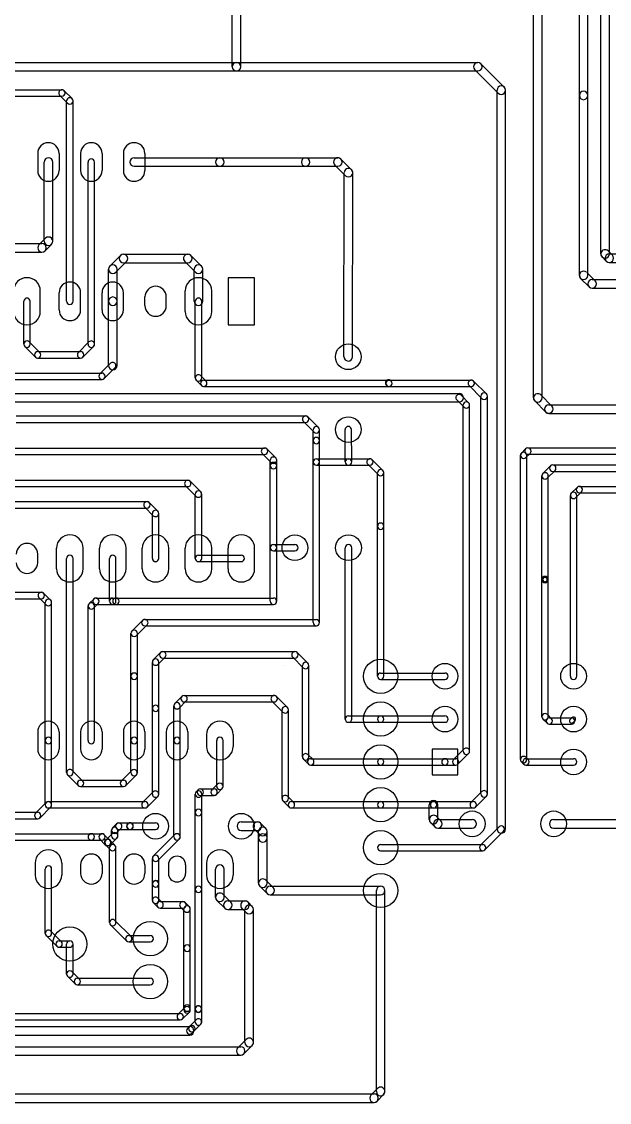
# Model space of a CAD drawing. Extents: x 6950 to 110575, y 15345 to 73470.
# Drawn here: x 27910 to 41620, y 18150 to 43372 of the extents above; entities that cross this region are included whole.
import ezdxf

# ---------------------------------------------------------------- set-up
doc = ezdxf.new("R2010")
doc.units = 0
doc.layers.add('BLACK', color=1, linetype='CONTINUOUS')

msp = doc.modelspace()

# ---------------------------------------------------------------- linework, layer by layer
at = {"layer": 'BLACK'}
for p, q in [((41420, 37950), (41420, 52350)), ((41620, 37950), (41620, 52350)), ((32820, 42320), (32820, 50950)), ((33020, 42320), (33020, 50950)), ((39850, 34590), (39850, 50610)), ((40050, 34590), (40050, 50610)), ((40920, 41650), (40920, 49950)), ((41120, 41650), (41120, 49950)), ((27500, 42420), (32920, 42420)), ((32920, 42420), (38550, 42420)), ((38621, 42390), (39170, 41841)), ((27500, 42220), (32920, 42220)), ((32920, 42220), (38550, 42220)), ((38480, 42249), (39029, 41700)), ((25830, 41780), (28850, 41780)), ((25830, 41630), (28850, 41630)), ((28981, 41468), (28797, 41652)), ((29087, 41574), (28903, 41758)), ((39000, 24530), (39000, 41770)), ((39200, 24530), (39200, 41770)), ((40920, 37450), (40920, 41650)), ((41120, 37450), (41120, 41650)), ((28960, 36846), (28960, 41520)), ((29110, 36846), (29110, 41520)), ((28285, 40295), (28285, 39895)), ((28785, 40295), (28785, 39895)), ((29285, 40295), (29285, 39895)), ((29785, 40295), (29785, 39895)), ((30285, 40295), (30285, 39895)), ((30535, 40195), (32535, 40195)), ((30785, 40295), (30785, 39895)), ((32535, 40195), (34535, 40195)), ((34535, 40195), (35285, 40195)), ((35605, 39916), (35356, 40165)), ((28435, 38245), (28435, 40095)), ((28635, 38245), (28635, 40095)), ((29460, 35845), (29460, 40095)), ((29610, 35845), (29610, 40095)), ((30535, 39995), (32535, 39995)), ((32535, 39995), (34535, 39995)), ((34535, 39995), (35285, 39995)), ((35464, 39775), (35215, 40024)), ((35428, 35551), (35436, 39845)), ((35628, 35551), (35636, 39845)), ((24675, 38195), (28385, 38195)), ((28464, 38316), (28314, 38166)), ((28606, 38174), (28456, 38024)), ((24675, 37995), (28385, 37995)), ((30214, 37915), (29965, 37666)), ((30285, 37945), (31785, 37945)), ((32105, 37666), (31856, 37915)), ((41549, 37780), (41450, 37879)), ((41690, 37921), (41591, 38020)), ((41620, 37950), (48020, 37950)), ((29935, 36845), (29935, 37595)), ((30355, 37774), (30106, 37525)), ((30135, 36845), (30135, 37595)), ((30285, 37745), (31785, 37745)), ((31964, 37525), (31715, 37774)), ((31935, 36845), (31935, 37595)), ((32135, 36845), (32135, 37595)), ((41620, 37750), (48020, 37750)), ((33345, 37395), (32725, 37395)), ((32725, 37395), (32725, 36295)), ((33345, 36295), (33345, 37395)), ((40950, 37379), (41149, 37180)), ((41091, 37520), (41290, 37321)), ((41220, 37350), (45220, 37350)), ((28345, 36605), (28345, 37085)), ((31725, 36605), (31725, 37085)), ((32345, 36605), (32345, 37085)), ((41220, 37150), (45220, 37150)), ((27960, 35845), (27960, 36845)), ((28110, 35845), (28110, 36845)), ((28785, 36645), (28785, 37045)), ((29285, 36645), (29285, 37045)), ((29785, 36645), (29785, 37045)), ((29935, 35345), (29935, 36845)), ((30135, 35345), (30135, 36845)), ((30285, 36645), (30285, 37045)), ((30785, 36745), (30785, 36945)), ((31285, 36745), (31285, 36945)), ((31960, 35055), (31960, 36845)), ((32110, 35055), (32110, 36845)), ((32725, 36295), (33345, 36295)), ((28089, 35897), (28337, 35649)), ((29233, 35649), (29481, 35897)), ((27983, 35791), (28231, 35543)), ((28285, 35670), (29285, 35670)), ((29339, 35543), (29587, 35791)), ((28285, 35520), (29285, 35520)), ((29733, 35149), (29981, 35397)), ((26785, 35170), (29785, 35170)), ((29839, 35043), (30087, 35291)), ((32212, 34984), (32088, 35108)), ((26785, 35020), (29785, 35020)), ((32106, 34878), (31982, 35002)), ((32160, 35005), (36480, 35005)), ((32160, 34855), (36480, 34855)), ((36427, 34877), (36417, 34887)), ((36480, 35005), (38400, 35005)), ((36480, 34855), (38400, 34855)), ((36533, 34983), (36523, 34993)), ((38647, 34577), (38347, 34877)), ((38753, 34683), (38453, 34983)), ((26285, 34695), (38115, 34695)), ((38338, 34478), (38168, 34648)), ((38625, 25350), (38625, 34630)), ((38775, 25350), (38775, 34630)), ((40280, 34401), (40021, 34660)), ((26285, 34495), (38115, 34495)), ((38232, 34372), (38062, 34542)), ((38210, 26345), (38210, 34425)), ((38360, 26345), (38360, 34425)), ((40139, 34260), (39880, 34519)), ((40210, 34430), (44090, 34430)), ((27785, 34170), (34535, 34170)), ((34837, 33899), (34589, 34147)), ((40210, 34230), (44090, 34230)), ((27785, 34020), (34535, 34020)), ((34731, 33793), (34483, 34041)), ((34710, 33595), (34710, 33845)), ((34860, 33595), (34860, 33845)), ((35459, 33096), (35455, 33850)), ((35609, 33096), (35605, 33850)), ((34710, 33095), (34710, 33595)), ((34860, 33095), (34860, 33595)), ((27035, 33420), (33575, 33420)), ((33838, 33188), (33628, 33398)), ((39666, 33403), (39567, 33304)), ((39773, 33296), (39674, 33197)), ((39720, 33425), (65320, 33425)), ((27035, 33270), (33575, 33270)), ((33732, 33082), (33522, 33292)), ((33710, 33011), (33710, 33135)), ((33860, 33011), (33860, 33135)), ((34710, 29345), (34710, 33095)), ((34785, 33170), (35535, 33170)), ((34860, 29345), (34860, 33095)), ((35535, 33170), (36035, 33170)), ((36231, 32793), (35983, 33041)), ((36337, 32899), (36089, 33147)), ((39545, 26150), (39545, 33250)), ((39695, 26150), (39695, 33250)), ((39720, 33275), (65320, 33275)), ((33710, 31096), (33710, 33010)), ((33860, 31096), (33860, 33010)), ((34785, 33020), (35535, 33020)), ((35535, 33020), (36035, 33020)), ((36210, 31595), (36210, 32845)), ((36360, 31595), (36360, 32845)), ((40247, 33003), (40067, 32823)), ((40353, 32897), (40173, 32717)), ((40300, 33025), (64300, 33025)), ((40300, 32875), (64300, 32875)), ((23285, 32670), (31785, 32670)), ((31981, 32293), (31733, 32541)), ((32087, 32399), (31839, 32647)), ((40045, 30350), (40045, 32770)), ((40195, 30350), (40195, 32770)), ((23285, 32520), (31785, 32520)), ((31960, 30845), (31960, 32345)), ((32110, 30845), (32110, 32345)), ((40710, 28095), (40710, 32315)), ((40866, 32503), (40732, 32369)), ((40972, 32397), (40838, 32263)), ((40860, 28095), (40860, 32315)), ((40920, 32525), (63320, 32525)), ((40920, 32375), (63320, 32375)), ((27685, 32170), (30835, 32170)), ((30982, 31842), (30782, 32042)), ((31088, 31948), (30888, 32148)), ((27685, 32020), (30835, 32020)), ((30960, 30845), (30960, 31895)), ((31110, 30845), (31110, 31895)), ((36210, 28095), (36210, 31595)), ((36360, 28095), (36360, 31595)), ((28725, 30605), (28725, 31085)), ((29345, 30605), (29345, 31085)), ((29725, 30605), (29725, 31085)), ((30345, 30605), (30345, 31085)), ((30725, 30605), (30725, 31085)), ((31345, 30605), (31345, 31085)), ((31725, 30605), (31725, 31085)), ((32345, 30605), (32345, 31085)), ((32725, 30605), (32725, 31085)), ((33345, 30605), (33345, 31085)), ((33710, 29845), (33710, 31095)), ((33785, 31170), (34285, 31170)), ((33860, 29845), (33860, 31095)), ((35460, 27095), (35460, 31095)), ((35610, 27095), (35610, 31095)), ((28285, 30745), (28285, 30945)), ((28960, 25845), (28960, 30845)), ((29110, 25845), (29110, 30845)), ((29960, 29845), (29960, 30845)), ((30110, 29845), (30110, 30845)), ((32035, 30920), (33035, 30920)), ((33785, 31020), (34285, 31020)), ((32035, 30770), (33035, 30770)), ((40045, 27150), (40045, 30350)), ((40195, 27150), (40195, 30350)), ((27710, 30055), (28370, 30055)), ((28587, 29869), (28423, 30033)), ((27710, 29905), (28370, 29905)), ((28481, 29763), (28317, 29927)), ((28460, 26595), (28460, 29815)), ((28610, 26595), (28610, 29815)), ((29591, 29897), (29483, 29789)), ((29697, 29791), (29589, 29683)), ((29645, 29920), (30109, 29920)), ((29645, 29770), (30109, 29770)), ((30035, 29920), (30109, 29920)), ((30035, 29770), (30109, 29770)), ((30110, 29920), (33784, 29920)), ((30110, 29770), (33784, 29770)), ((29460, 26595), (29460, 29735)), ((29610, 26595), (29610, 29735)), ((30483, 29149), (30731, 29397)), ((30589, 29043), (30837, 29291)), ((30785, 29420), (34785, 29420)), ((30785, 29270), (34785, 29270)), ((30460, 28095), (30460, 29095)), ((30610, 28095), (30610, 29095)), ((30982, 28478), (31152, 28648)), ((31088, 28372), (31258, 28542)), ((31205, 28670), (34285, 28670)), ((31205, 28520), (34285, 28520)), ((34233, 28541), (34481, 28293)), ((34339, 28647), (34587, 28399)), ((30960, 27345), (30960, 28425)), ((31110, 27345), (31110, 28425)), ((34460, 26215), (34460, 28345)), ((34610, 26215), (34610, 28345)), ((30460, 26595), (30460, 28095)), ((30610, 26595), (30610, 28095)), ((36285, 28170), (37785, 28170)), ((36285, 28020), (37785, 28020)), ((31646, 27623), (31482, 27459)), ((31752, 27517), (31588, 27353)), ((31700, 27645), (33800, 27645)), ((31700, 27495), (33800, 27495)), ((34006, 27258), (33748, 27516)), ((34112, 27364), (33854, 27622)), ((30960, 25345), (30960, 27345)), ((31110, 25345), (31110, 27345)), ((31460, 26595), (31460, 27405)), ((31610, 26595), (31610, 27405)), ((33985, 25240), (33985, 27310)), ((34135, 25240), (34135, 27310)), ((35535, 27170), (36285, 27170)), ((35535, 27020), (36285, 27020)), ((36285, 27170), (37785, 27170)), ((36285, 27020), (37785, 27020)), ((40067, 27096), (40166, 26997)), ((40174, 27203), (40273, 27104)), ((40220, 27125), (40740, 27125)), ((40705, 27086), (40749, 27130)), ((40775, 27016), (40819, 27060)), ((28285, 26795), (28285, 26395)), ((28785, 26795), (28785, 26395)), ((29285, 26795), (29285, 26395)), ((29785, 26795), (29785, 26395)), ((30285, 26795), (30285, 26395)), ((30785, 26795), (30785, 26395)), ((31285, 26795), (31285, 26395)), ((31785, 26795), (31785, 26395)), ((32225, 26735), (32225, 26455)), ((32845, 26735), (32845, 26455)), ((40220, 26975), (40740, 26975)), ((28460, 25095), (28460, 26595)), ((28610, 25095), (28610, 26595)), ((30460, 25845), (30460, 26595)), ((30610, 25845), (30610, 26595)), ((31460, 24345), (31460, 26595)), ((31610, 24345), (31610, 26595)), ((32460, 25525), (32460, 26595)), ((32610, 25525), (32610, 26595)), ((34707, 26149), (34589, 26267)), ((38085, 26395), (37485, 26395)), ((37485, 26395), (37485, 25795)), ((37983, 26149), (38231, 26397)), ((38085, 25795), (38085, 26395)), ((38089, 26043), (38337, 26291)), ((34601, 26043), (34483, 26161)), ((34655, 26170), (36285, 26170)), ((34655, 26020), (36285, 26020)), ((36285, 26170), (37785, 26170)), ((36285, 26020), (37785, 26020)), ((37785, 26170), (38035, 26170)), ((37785, 26020), (38035, 26020)), ((39567, 26097), (39621, 26043)), ((39673, 26203), (39727, 26149)), ((39675, 26170), (40785, 26170)), ((39675, 26020), (40785, 26020)), ((29231, 25543), (28983, 25791)), ((29337, 25649), (29089, 25897)), ((30481, 25897), (30233, 25649)), ((30587, 25791), (30339, 25543)), ((37485, 25795), (38085, 25795)), ((29285, 25670), (30285, 25670)), ((29285, 25520), (30285, 25520)), ((32481, 25578), (32347, 25444)), ((30733, 25149), (30981, 25397)), ((30839, 25043), (31087, 25291)), ((31960, 24915), (31960, 25345)), ((31960, 24915), (31960, 25345)), ((32026, 25443), (31982, 25399)), ((32080, 25465), (32400, 25465)), ((32080, 25315), (32400, 25315)), ((32132, 25337), (32088, 25293)), ((32110, 24915), (32110, 25345)), ((32110, 24915), (32110, 25345)), ((32587, 25472), (32453, 25338)), ((34257, 25149), (34113, 25293)), ((38392, 25149), (38646, 25403)), ((38498, 25043), (38752, 25297)), ((28233, 24899), (28481, 25147)), ((28339, 24793), (28587, 25041)), ((28535, 25170), (30785, 25170)), ((28535, 25020), (30785, 25020)), ((34151, 25043), (34007, 25187)), ((34205, 25170), (36285, 25170)), ((34205, 25020), (36285, 25020)), ((36285, 25170), (37519, 25170)), ((36285, 25020), (37519, 25020)), ((37420, 24751), (37420, 25095)), ((37520, 25170), (38444, 25170)), ((37520, 25020), (38444, 25020)), ((37620, 24751), (37620, 25095)), ((26400, 24920), (28284, 24920)), ((26400, 24770), (28284, 24770)), ((31960, 23121), (31960, 24915)), ((32110, 23121), (32110, 24915)), ((37690, 24721), (37591, 24820)), ((37620, 24750), (38420, 24750)), ((40320, 24750), (43920, 24750)), ((30005, 24370), (30005, 24500)), ((30027, 24554), (30121, 24648)), ((30133, 24448), (30227, 24542)), ((30155, 24370), (30155, 24500)), ((30175, 24670), (30435, 24670)), ((30175, 24520), (30435, 24520)), ((30365, 24596), (30365, 24600)), ((30382, 24649), (30386, 24653)), ((30440, 24670), (31034, 24670)), ((30440, 24520), (31034, 24520)), ((30488, 24543), (30492, 24547)), ((30515, 24596), (30515, 24600)), ((33035, 24695), (33409, 24695)), ((33035, 24695), (33409, 24695)), ((33035, 24695), (33409, 24695)), ((33035, 24495), (33409, 24495)), ((33035, 24495), (33409, 24495)), ((33035, 24495), (33409, 24495)), ((33464, 24400), (33339, 24525)), ((33435, 24320), (33435, 24470)), ((33605, 24541), (33480, 24666)), ((33635, 24320), (33635, 24470)), ((37549, 24580), (37450, 24679)), ((37620, 24550), (38420, 24550)), ((39046, 24583), (38612, 24149)), ((39152, 24477), (38718, 24043)), ((40320, 24550), (43920, 24550)), ((26785, 24420), (29535, 24420)), ((26785, 24270), (29535, 24270)), ((29535, 24420), (29785, 24420)), ((29535, 24270), (29785, 24270)), ((29733, 24291), (29861, 24163)), ((29839, 24397), (29967, 24269)), ((29872, 24269), (30026, 24423)), ((29915, 24290), (29925, 24290)), ((29969, 24267), (30087, 24149)), ((29978, 24163), (30132, 24317)), ((31482, 24398), (30982, 23898)), ((31588, 24292), (31088, 23792)), ((33435, 23266), (33435, 24320)), ((33635, 23266), (33635, 24320)), ((29863, 24161), (29981, 24043)), ((29915, 24140), (29925, 24140)), ((29960, 22345), (29960, 24095)), ((30110, 22345), (30110, 24095)), ((36285, 24170), (38665, 24170)), ((36285, 24020), (38665, 24020)), ((28225, 23735), (28225, 23455)), ((28845, 23735), (28845, 23455)), ((30960, 23251), (30960, 23845)), ((31110, 23251), (31110, 23845)), ((32225, 23735), (32225, 23455)), ((32845, 23735), (32845, 23455)), ((28460, 22095), (28460, 23595)), ((28610, 22095), (28610, 23595)), ((29285, 23695), (29285, 23495)), ((29785, 23695), (29785, 23495)), ((30285, 23695), (30285, 23495)), ((30785, 23695), (30785, 23495)), ((31335, 23695), (31335, 23495)), ((31735, 23695), (31735, 23495)), ((32435, 22935), (32435, 23595)), ((32635, 22935), (32635, 23595)), ((30960, 22866), (30960, 23250)), ((30960, 22865), (30960, 23245)), ((30982, 23299), (30986, 23303)), ((31035, 23325), (31039, 23325)), ((31110, 22866), (31110, 23250)), ((31110, 22865), (31110, 23245)), ((33776, 23166), (33606, 23336)), ((31035, 23175), (31039, 23175)), ((31088, 23193), (31092, 23197)), ((31960, 20330), (31960, 23120)), ((32110, 20330), (32110, 23120)), ((32790, 22822), (32606, 23006)), ((33634, 23024), (33464, 23194)), ((33705, 23195), (36285, 23195)), ((33705, 22995), (36285, 22995)), ((36185, 18405), (36185, 23095)), ((36385, 18405), (36385, 23095)), ((31086, 22708), (30982, 22812)), ((31192, 22814), (31088, 22918)), ((31140, 22835), (31670, 22835)), ((31716, 22607), (31617, 22706)), ((31823, 22714), (31724, 22813)), ((32648, 22680), (32464, 22864)), ((32720, 22850), (33120, 22850)), ((33290, 22721), (33191, 22820)), ((31140, 22685), (31670, 22685)), ((31695, 21750), (31695, 22660)), ((31845, 21750), (31845, 22660)), ((32720, 22650), (33120, 22650)), ((33149, 22580), (33050, 22679)), ((33120, 19550), (33120, 22650)), ((33320, 19550), (33320, 22650)), ((29982, 22292), (30356, 21918)), ((30088, 22398), (30462, 22024)), ((28731, 21793), (28483, 22041)), ((28837, 21899), (28589, 22147)), ((30410, 22045), (30910, 22045)), ((28785, 21920), (29035, 21920)), ((28785, 21770), (29035, 21770)), ((28960, 21145), (28960, 21845)), ((29110, 21145), (29110, 21845)), ((30410, 21895), (30910, 21895)), ((31695, 20350), (31695, 21750)), ((31845, 20350), (31845, 21750)), ((29088, 21198), (29262, 21024)), ((28982, 21092), (29156, 20918)), ((29210, 21045), (30910, 21045)), ((29210, 20895), (30910, 20895)), ((22980, 20225), (31610, 20225)), ((31717, 20363), (31557, 20203)), ((31823, 20257), (31663, 20097)), ((31695, 20310), (31695, 20350)), ((31845, 20310), (31845, 20350)), ((31960, 20025), (31960, 20325)), ((31981, 20273), (31977, 20277)), ((32030, 20405), (32034, 20405)), ((32030, 20255), (32034, 20255)), ((32087, 20379), (32083, 20383)), ((32110, 20025), (32110, 20325)), ((22980, 20075), (31610, 20075)), ((31827, 19924), (31981, 20078)), ((31933, 19818), (32087, 19972)), ((22650, 19920), (31830, 19920)), ((22650, 19720), (31830, 19720)), ((31827, 19923), (31777, 19873)), ((31933, 19817), (31883, 19767)), ((10100, 19450), (33020, 19450)), ((32950, 19421), (33149, 19620)), ((33091, 19280), (33290, 19479)), ((10100, 19250), (33020, 19250)), ((36059, 18322), (36213, 18476)), ((8720, 18350), (36130, 18350)), ((36201, 18180), (36355, 18334)), ((8720, 18150), (36130, 18150))]:
    msp.add_line(p, q, dxfattribs=at)
for centre, radius in [((35530, 35550), 300), ((35530, 33850), 300), ((34285, 31095), 300), ((35535, 31095), 300), ((34035, 28345), 2), ((36285, 28095), 400), ((37785, 28095), 300), ((40785, 28095), 300), ((36285, 27095), 400), ((37785, 27095), 300), ((40785, 27095), 300), ((36285, 26095), 400), ((40785, 26095), 300), ((36285, 25095), 400), ((31035, 24595), 300), ((33035, 24595), 300), ((38420, 24650), 300), ((40320, 24650), 300), ((36285, 24095), 400), ((36285, 23095), 400), ((29035, 21845), 400), ((30910, 21970), 400), ((30910, 20970), 400)]:
    msp.add_circle(centre, radius, dxfattribs=at)
for centre, radius, start, end in [((32920, 42320), 100, 90, 270), ((32920, 42320), 100, 270, 450), ((38551, 42319), 100, 45, 225), ((38550, 42320), 100, 270, 450), ((32920, 42320), 100, 180, 360), ((39100, 41770), 100, 360, 540), ((28850, 41705), 75, 405, 585), ((28850, 41705), 75, 270, 450), ((39099, 41771), 100, 225, 405), ((41020, 41650), 100, 360, 540), ((41020, 41650), 100, 180, 360), ((29035, 41520), 75, 360, 540), ((29034, 41521), 75, 225, 405), ((28535, 40295), 250, 0, 180), ((29535, 40295), 250, 0, 180), ((30535, 40295), 250, 0, 180), ((28535, 40095), 100, 360, 540), ((29535, 40095), 75, 360, 540), ((30535, 40095), 100, 90, 270), ((32535, 40095), 100, 90, 270), ((32535, 40095), 100, 270, 450), ((34535, 40095), 100, 90, 270), ((34535, 40095), 100, 270, 450), ((35286, 40094), 100, 405, 585), ((35285, 40095), 100, 270, 450), ((28535, 39895), 250, 180, 360), ((29535, 39895), 250, 180, 360), ((30535, 39895), 250, 180, 360), ((35536, 39845), 100, 359, 539), ((35534, 39846), 100, 225, 405), ((28535, 38245), 100, -45, 135), ((28385, 38095), 100, 135, 315), ((28385, 38095), 100, 270, 450), ((28535, 38245), 100, 180, 360), ((30285, 37845), 100, 90, 270), ((30284, 37844), 100, -45, 135), ((31786, 37844), 100, 405, 585), ((31785, 37845), 100, 270, 450), ((41520, 37950), 100, 180, 360), ((41521, 37949), 100, 405, 585), ((41620, 37850), 100, 90, 270), ((41619, 37851), 100, 225, 405), ((30035, 37595), 100, 360, 540), ((30036, 37596), 100, 135, 315), ((32035, 37595), 100, 360, 540), ((32034, 37596), 100, 225, 405), ((28035, 37085), 310, 360, 540), ((32035, 37085), 310, 360, 540), ((41020, 37450), 100, 45, 225), ((41020, 37450), 100, 180, 360), ((41220, 37250), 100, 90, 270), ((29035, 37045), 250, 360, 540), ((30035, 37045), 250, 360, 540), ((31035, 36945), 250, 360, 540), ((41220, 37250), 100, 225, 405), ((28035, 36845), 75, 360, 540), ((29035, 36846), 75, 180, 360), ((30035, 36845), 100, 360, 540), ((30035, 36845), 100, 180, 360), ((32035, 36845), 100, 180, 360), ((32035, 36845), 75, 360, 540), ((28035, 36605), 310, 180, 360), ((29035, 36645), 250, 180, 360), ((30035, 36645), 250, 180, 360), ((31035, 36745), 250, 180, 360), ((32035, 36605), 310, 180, 360), ((28035, 35845), 75, 180, 360), ((28036, 35844), 75, 45, 225), ((29535, 35845), 75, 180, 360), ((29534, 35844), 75, 315, 495), ((28285, 35595), 75, 90, 270), ((28284, 35596), 75, 225, 405), ((29286, 35596), 75, 135, 315), ((29285, 35595), 75, 270, 450), ((30035, 35345), 100, 180, 360), ((30034, 35344), 75, 315, 495), ((35528, 35551), 100, 179, 359), ((29786, 35096), 75, 135, 315), ((29785, 35095), 75, 270, 450), ((32035, 35055), 75, 405, 585), ((32035, 35055), 75, 180, 360), ((32160, 34930), 75, 90, 270), ((32159, 34931), 75, 225, 405), ((36470, 34940), 75, 405, 585), ((36480, 34930), 75, 90, 270), ((36480, 34930), 75, 225, 405), ((36480, 34930), 75, 270, 450), ((38400, 34930), 75, 405, 585), ((38400, 34930), 75, 270, 450), ((38115, 34595), 75, 405, 585), ((38115, 34595), 100, 270, 450), ((38700, 34630), 75, 360, 540), ((38700, 34630), 75, 225, 405), ((39950, 34590), 100, 180, 360), ((39951, 34589), 100, 405, 585), ((38285, 34425), 75, 360, 540), ((38285, 34425), 75, 225, 405), ((40210, 34330), 100, 90, 270), ((40209, 34331), 100, 225, 405), ((34536, 34094), 75, 405, 585), ((34535, 34095), 75, 270, 450), ((34785, 33845), 75, 360, 540), ((34784, 33846), 75, 225, 405), ((35530, 33850), 75, 360, 540), ((34785, 33595), 75, 360, 540), ((34785, 33595), 75, 180, 360), ((33575, 33345), 75, 405, 585), ((33575, 33345), 75, 270, 450), ((39620, 33250), 75, 360, 540), ((39621, 33251), 75, 135, 315), ((39720, 33350), 75, 90, 270), ((39719, 33349), 75, -45, 135), ((33785, 33135), 75, 360, 540), ((33785, 33010), 75, 360, 540), ((33785, 33135), 75, 225, 405), ((34785, 33095), 75, 90, 270), ((34785, 33095), 75, 360, 540), ((34785, 33095), 75, 180, 360), ((35534, 33096), 75, 180, 360), ((35535, 33095), 75, 90, 270), ((35535, 33095), 75, 270, 450), ((36036, 33094), 75, 405, 585), ((36035, 33095), 75, 270, 450), ((33785, 33011), 75, 180, 360), ((36285, 32845), 75, 360, 540), ((36284, 32846), 75, 225, 405), ((40120, 32770), 75, 360, 540), ((40120, 32770), 75, 135, 315), ((40300, 32950), 75, 90, 270), ((40300, 32950), 75, -45, 135), ((31786, 32594), 75, 405, 585), ((31785, 32595), 75, 270, 450), ((32035, 32345), 75, 360, 540), ((32034, 32346), 75, 225, 405), ((40785, 32315), 75, 360, 540), ((40785, 32316), 75, 135, 315), ((40920, 32450), 75, 90, 270), ((40919, 32450), 75, -45, 135), ((30835, 32095), 75, 405, 585), ((30835, 32095), 75, 270, 450), ((31035, 31895), 75, 360, 540), ((31035, 31895), 75, 225, 405), ((36285, 31595), 75, 360, 540), ((36285, 31595), 75, 180, 360), ((29035, 31085), 310, 360, 540), ((30035, 31085), 310, 360, 540), ((31035, 31085), 310, 360, 540), ((32035, 31085), 310, 360, 540), ((33035, 31085), 310, 360, 540), ((28035, 30945), 250, 360, 540), ((33785, 31095), 75, 360, 540), ((33785, 31095), 75, 90, 270), ((33785, 31096), 75, 180, 360), ((34285, 31095), 75, 270, 450), ((35535, 31095), 75, 360, 540), ((29035, 30845), 75, 360, 540), ((30035, 30845), 75, 360, 540), ((31035, 30845), 75, 180, 360), ((32035, 30845), 75, 90, 270), ((32035, 30845), 75, 180, 360), ((33035, 30845), 75, 270, 450), ((28035, 30745), 250, 180, 360), ((29035, 30605), 310, 180, 360), ((30035, 30605), 310, 180, 360), ((31035, 30605), 310, 180, 360), ((32035, 30605), 310, 180, 360), ((33035, 30605), 310, 180, 360), ((40120, 30350), 75, 360, 540), ((40120, 30350), 75, 180, 360), ((40120, 30350), 50, 0, 180), ((40120, 30350), 50, 180, 360), ((28370, 29980), 75, 405, 585), ((28370, 29980), 75, 270, 450), ((28535, 29815), 75, 360, 540), ((28534, 29816), 75, 225, 405), ((29535, 29735), 75, 360, 540), ((29536, 29736), 75, 135, 315), ((29645, 29845), 75, 90, 270), ((29644, 29844), 75, -45, 135), ((30035, 29845), 75, 90, 270), ((30035, 29845), 75, 180, 360), ((30110, 29845), 75, 90, 270), ((30109, 29845), 75, 270, 450), ((30109, 29845), 75, 270, 450), ((33785, 29845), 75, 180, 360), ((33784, 29845), 75, 270, 450), ((30785, 29345), 75, 90, 270), ((30784, 29344), 75, 315, 495), ((34785, 29345), 75, 180, 360), ((34785, 29345), 75, 270, 450), ((30535, 29095), 75, 360, 540), ((30536, 29096), 75, 135, 315), ((31205, 28595), 75, 90, 270), ((31205, 28595), 75, 315, 495), ((34286, 28594), 75, 45, 225), ((34285, 28595), 75, 270, 450), ((31035, 28425), 75, 360, 540), ((31035, 28425), 75, 135, 315), ((34535, 28345), 75, 360, 540), ((34534, 28346), 75, 225, 405), ((30535, 28095), 75, 0, 180), ((30535, 28095), 75, 360, 540), ((30535, 28095), 75, 180, 360), ((30535, 28095), 75, 180, 360), ((36285, 28095), 75, 90, 270), ((36285, 28095), 75, 180, 360), ((37785, 28095), 75, 270, 450), ((40785, 28095), 75, 180, 360), ((31700, 27570), 75, 90, 270), ((31699, 27570), 75, -45, 135), ((33801, 27569), 75, 405, 585), ((33800, 27570), 75, 270, 450), ((31035, 27345), 75, 360, 540), ((31035, 27345), 75, 180, 360), ((31535, 27405), 75, 360, 540), ((31535, 27406), 75, 135, 315), ((34060, 27310), 75, 360, 540), ((34059, 27311), 75, 225, 405), ((28535, 26795), 250, 0, 180), ((29535, 26795), 250, 0, 180), ((30535, 26795), 250, 0, 180), ((31535, 26795), 250, 0, 180), ((32535, 26735), 310, 0, 180), ((35535, 27095), 75, 90, 270), ((35535, 27095), 75, 180, 360), ((36285, 27095), 75, 90, 270), ((36285, 27095), 75, 270, 450), ((37785, 27095), 75, 270, 450), ((40120, 27150), 75, 180, 360), ((40121, 27149), 75, 45, 225), ((40220, 27050), 75, 90, 270), ((40219, 27051), 75, 225, 405), ((40740, 27051), 50, 135, 315), ((40740, 27050), 75, 270, 450), ((40784, 27095), 50, 315, 495), ((28535, 26595), 75, 360, 540), ((28535, 26595), 75, 180, 360), ((29535, 26595), 75, 180, 360), ((30535, 26595), 75, 360, 540), ((30535, 26595), 75, 180, 360), ((31535, 26595), 75, 360, 540), ((31535, 26595), 75, 180, 360), ((32535, 26595), 75, 360, 540), ((28535, 26395), 250, 180, 360), ((29535, 26395), 250, 180, 360), ((30535, 26395), 250, 180, 360), ((31535, 26395), 250, 180, 360), ((32535, 26455), 310, 180, 360), ((34536, 26214), 75, 405, 585), ((38285, 26345), 75, 180, 360), ((38284, 26344), 75, 315, 495), ((34535, 26215), 75, 180, 360), ((34655, 26095), 75, 90, 270), ((34654, 26096), 75, 225, 405), ((36285, 26095), 75, 90, 270), ((36285, 26095), 75, 270, 450), ((37785, 26095), 75, 90, 270), ((37785, 26095), 75, 270, 450), ((38036, 26096), 75, 135, 315), ((38035, 26095), 75, 270, 450), ((39620, 26150), 75, 45, 225), ((39620, 26150), 75, 180, 360), ((39675, 26095), 75, 90, 270), ((39674, 26096), 75, 225, 405), ((40785, 26095), 75, 270, 450), ((29035, 25845), 75, 180, 360), ((29036, 25844), 75, 405, 585), ((30535, 25845), 75, 180, 360), ((30534, 25844), 75, -45, 135), ((29285, 25595), 75, 90, 270), ((29284, 25596), 75, 225, 405), ((30286, 25596), 75, 135, 315), ((30285, 25595), 75, 270, 450), ((32535, 25525), 75, 180, 360), ((32534, 25525), 75, -45, 135), ((31035, 25345), 75, 180, 360), ((31034, 25344), 75, 315, 495), ((32035, 25345), 75, 360, 540), ((32035, 25345), 75, 360, 540), ((32035, 25346), 75, 135, 315), ((32080, 25390), 75, 90, 270), ((32079, 25390), 75, -45, 135), ((32400, 25391), 75, 135, 315), ((32400, 25390), 75, 270, 450), ((34060, 25240), 75, 405, 585), ((34060, 25240), 75, 180, 360), ((38700, 25350), 75, 180, 360), ((38699, 25350), 75, 315, 495), ((28535, 25095), 75, 90, 270), ((28535, 25095), 75, 0, 180), ((28535, 25095), 75, 180, 360), ((28535, 25095), 75, 180, 360), ((28534, 25094), 75, 315, 495), ((30786, 25096), 75, 135, 315), ((30785, 25095), 75, 270, 450), ((32035, 24915), 75, 360, 540), ((34205, 25095), 75, 90, 270), ((34204, 25096), 75, 225, 405), ((36285, 25095), 75, 90, 270), ((36285, 25095), 75, 270, 450), ((37520, 25095), 100, 360, 540), ((37520, 25095), 75, 90, 270), ((37519, 25095), 75, 270, 450), ((38445, 25096), 75, 135, 315), ((38444, 25095), 75, 270, 450), ((28286, 24846), 75, 135, 315), ((28284, 24845), 75, 270, 450), ((32035, 24915), 75, 180, 360), ((32035, 24915), 75, 180, 360), ((37520, 24751), 100, 180, 360), ((37521, 24749), 100, 405, 585), ((37620, 24650), 100, 90, 270), ((37619, 24651), 100, 225, 405), ((38420, 24650), 100, 270, 450), ((40320, 24650), 100, 90, 270), ((30080, 24500), 75, 360, 540), ((30080, 24501), 75, 135, 315), ((30175, 24595), 75, 90, 270), ((30174, 24595), 75, 315, 495), ((30435, 24596), 75, 135, 315), ((30440, 24600), 75, 360, 540), ((30440, 24595), 75, 90, 270), ((30440, 24596), 75, 180, 360), ((30439, 24600), 75, 315, 495), ((30435, 24595), 75, 270, 450), ((31034, 24595), 75, 270, 450), ((33035, 24595), 100, 90, 270), ((33035, 24595), 100, 90, 270), ((33035, 24595), 100, 90, 270), ((33410, 24595), 100, 405, 585), ((33409, 24595), 100, 270, 450), ((33409, 24595), 100, 270, 450), ((33409, 24595), 100, 270, 450), ((33535, 24470), 100, 360, 540), ((33534, 24471), 100, 225, 405), ((39100, 24530), 100, 180, 360), ((39099, 24530), 75, -45, 135), ((29535, 24345), 75, 90, 270), ((29535, 24345), 75, 270, 450), ((29786, 24344), 75, 45, 225), ((29785, 24345), 75, 270, 450), ((29915, 24215), 75, 90, 270), ((29916, 24214), 75, 45, 225), ((29925, 24216), 75, 135, 315), ((29914, 24216), 75, 225, 405), ((29925, 24215), 75, 270, 450), ((30080, 24370), 75, 180, 360), ((30079, 24370), 75, 315, 495), ((31535, 24345), 75, 180, 360), ((31535, 24345), 75, -45, 135), ((33535, 24320), 100, 360, 540), ((33535, 24320), 100, 180, 360), ((28535, 23735), 310, 0, 180), ((30035, 24095), 75, 360, 540), ((30034, 24096), 75, 225, 405), ((32535, 23735), 310, 0, 180), ((36285, 24095), 75, 90, 270), ((38665, 24096), 75, 135, 315), ((38665, 24095), 75, 270, 450), ((29535, 23695), 250, 0, 180), ((30535, 23695), 250, 0, 180), ((31035, 23845), 75, 360, 540), ((31035, 23845), 75, 135, 315), ((31535, 23695), 200, 0, 180), ((28535, 23595), 75, 360, 540), ((29535, 23495), 250, 180, 360), ((30535, 23495), 250, 180, 360), ((31535, 23495), 200, 180, 360), ((32535, 23595), 100, 360, 540), ((28535, 23455), 310, 180, 360), ((31035, 23250), 75, 360, 540), ((31035, 23250), 75, 90, 270), ((31035, 23245), 75, 360, 540), ((31035, 23246), 75, 135, 315), ((31035, 23251), 75, 180, 360), ((31039, 23250), 75, 315, 495), ((31039, 23250), 75, 270, 450), ((32535, 23455), 310, 180, 360), ((33535, 23265), 100, 405, 585), ((33535, 23266), 100, 180, 360), ((32035, 23120), 75, 360, 540), ((32035, 23121), 75, 180, 360), ((32535, 22935), 100, 405, 585), ((33705, 23095), 100, 90, 270), ((33705, 23095), 100, 225, 405), ((36285, 23095), 100, 360, 540), ((36285, 23095), 100, 270, 450), ((31035, 22865), 75, 405, 585), ((31035, 22866), 75, 180, 360), ((31035, 22865), 75, 180, 360), ((31140, 22760), 75, 90, 270), ((31139, 22761), 75, 225, 405), ((31671, 22759), 75, 405, 585), ((31670, 22760), 75, 270, 450), ((31770, 22660), 75, 360, 540), ((31769, 22661), 75, 225, 405), ((32535, 22935), 100, 180, 360), ((32720, 22750), 100, 90, 270), ((32719, 22751), 100, 225, 405), ((33121, 22749), 100, 405, 585), ((33120, 22750), 100, 270, 450), ((33220, 22650), 100, 360, 540), ((33219, 22651), 100, 225, 405), ((30035, 22345), 75, 45, 225), ((30035, 22345), 75, 180, 360), ((28535, 22095), 75, 180, 360), ((28536, 22094), 75, 405, 585), ((30410, 21970), 75, 90, 270), ((30409, 21971), 75, 225, 405), ((30910, 21970), 75, 270, 450), ((28785, 21845), 75, 90, 270), ((28784, 21846), 75, 225, 405), ((29035, 21845), 75, 360, 540), ((29035, 21845), 75, 270, 450), ((31770, 21750), 75, 360, 540), ((31770, 21750), 75, 180, 360), ((29035, 21145), 75, 45, 225), ((29035, 21145), 75, 180, 360), ((29210, 20970), 75, 90, 270), ((29209, 20971), 75, 225, 405), ((30910, 20970), 75, 270, 450), ((31610, 20150), 75, 135, 315), ((31610, 20150), 75, 270, 450), ((31770, 20350), 75, 360, 540), ((31770, 20350), 75, 180, 360), ((31770, 20310), 75, 180, 360), ((31770, 20310), 75, -45, 135), ((32030, 20330), 75, 405, 585), ((32030, 20330), 75, 90, 270), ((32035, 20325), 75, 360, 540), ((32035, 20330), 75, 180, 360), ((32034, 20326), 75, 225, 405), ((32034, 20330), 75, 270, 450), ((31880, 19870), 75, -45, 135), ((32035, 20025), 75, 180, 360), ((32034, 20025), 75, 315, 495), ((31830, 19820), 75, 135, 315), ((31880, 19871), 75, 135, 315), ((31830, 19820), 100, 270, 450), ((33020, 19350), 100, 135, 315), ((33020, 19350), 100, 270, 450), ((33220, 19550), 100, 180, 360), ((33220, 19550), 100, 315, 495), ((36284, 18405), 100, 315, 495), ((36130, 18251), 100, 135, 315), ((36130, 18250), 100, 270, 450), ((36285, 18405), 100, 180, 360)]:
    msp.add_arc(centre, radius, start, end, dxfattribs=at)

doc.saveas('drawing.dxf')
